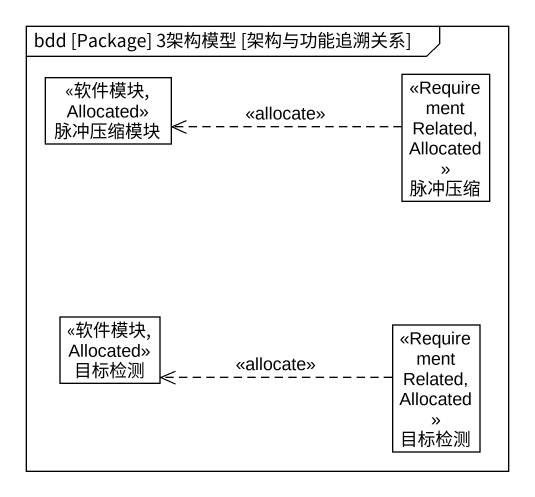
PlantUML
@startuml
mainframe bdd [Package] 3架构模型 [架构与功能追溯关系]
hide circle
hide empty members
class 脉冲压缩模块 <<软件模块, Allocated>>
class 脉冲压缩 <<RequirementRelated, Allocated>>
class 目标检测 <<软件模块, Allocated>>
class "目标检测" as 目标检测_2 <<RequirementRelated, Allocated>>
脉冲压缩 .left.> 脉冲压缩模块 : <<allocate>>
目标检测_2 .left.> 目标检测 : <<allocate>>
@enduml
